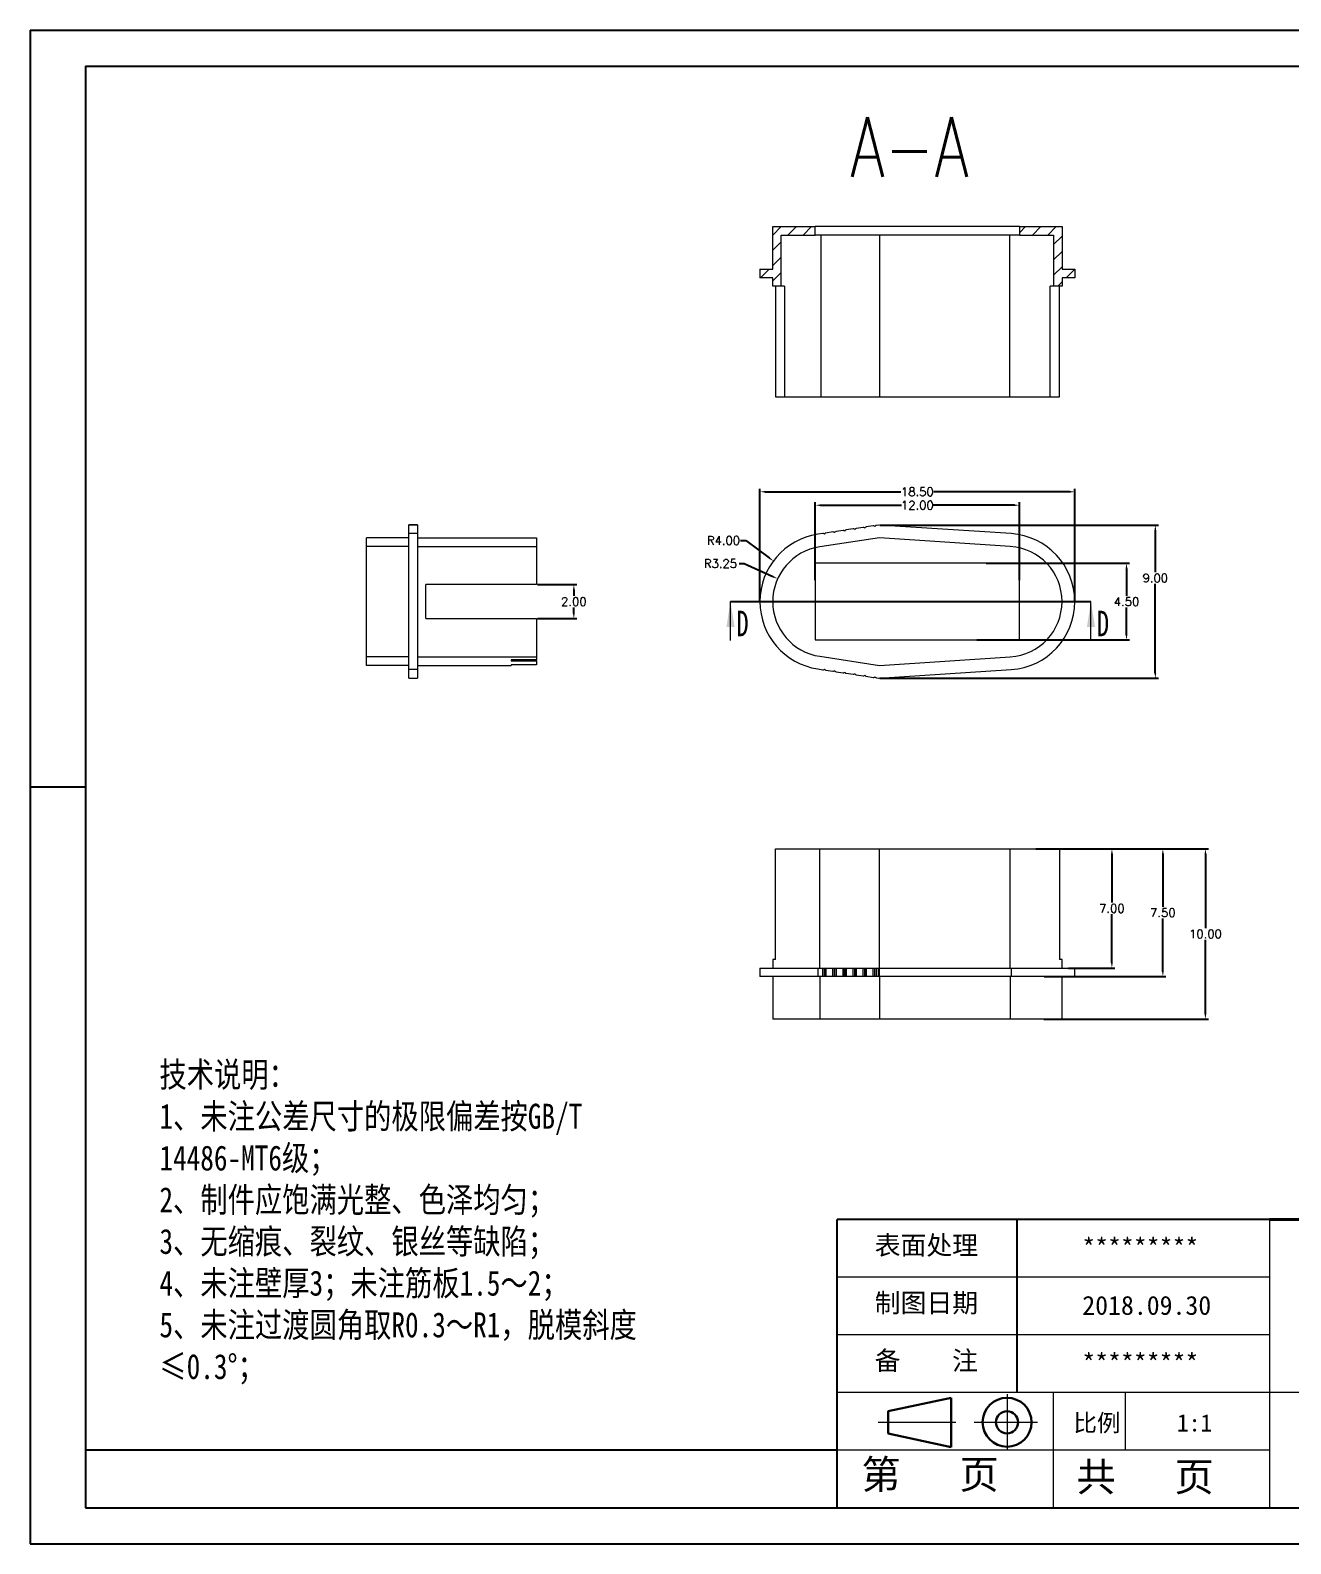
# Model space of a CAD drawing. Header units: inches. Extents: x 2021 to 2602, y 573 to 662.
# Drawn here: x 2021.5 to 2095.5, y 573 to 661.8 of the extents above; entities that cross this region are included whole.
import ezdxf

# ---------------------------------------------------------------- set-up
doc = ezdxf.new("R2010")
doc.units = ezdxf.units.IN
doc.linetypes.add('CENTER2', pattern=[28.575, 19.05, -3.175, 3.175, -3.175])
doc.layers.add('文字', color=81, linetype='Continuous')
for name, color, linetype, lineweight in [('粗实线', 7, 'Continuous', 30), ('细实线', 3, 'Continuous', 9), ('细点划线', 2, 'CENTER2', 9)]:
    doc.layers.add(name, color=color, linetype=linetype, lineweight=lineweight)
doc.styles.add('SLDTEXTSTYLE3', font='TXT', dxfattribs={"width": 0.75, "bigfont": 'bigfont'})
doc.styles.add('SLDTEXTSTYLE6', font='TXT', dxfattribs={"width": 0.7})
doc.styles.get("Standard").update_dxf_attribs({"font": 'txt', "bigfont": 'gbcbig.shx'})
doc.styles.add('宋体', font='', dxfattribs={"width": 0.8, "height": 3.5})
doc.styles.get('宋体').set_extended_font_data('SimSun')
doc.dimstyles.new('1', dxfattribs={"dimtxt": 0.5, "dimasz": 0.3, "dimexe": 0.18, "dimexo": 0.0625, "dimgap": 0.09, "dimtad": 0, "dimtih": 1, "dimtoh": 1, "dimzin": 0, "dimdsep": 46, "dimtxsty": 'Standard', "dimcen": 0, "dimadec": 0, "dimazin": 2, "dimtfac": 1, "dimtofl": 0, "dimtmove": 0, "dimatfit": 3, "dimfxl": 0, "dimtolj": 1, "dimtzin": 0, "dimarcsym": 0})

# ---------------------------------------------------------------- blocks, each defined once
blk = doc.blocks.new('*D145')
at = {"color": 0, "lineweight": -2, "transparency": 16777216}
for p, q in [((2064.355, 628.35), (2064.355, 634.917)), ((2064.655, 634.737), (2072.64, 634.737)), ((2082.555, 634.737), (2074.57, 634.737)), ((2082.855, 628.35), (2082.855, 634.917))]:
    blk.add_line(p, q, dxfattribs=at)
at = {"color": 0, "transparency": 16777216}
for points in [[(2064.655, 634.787), (2064.655, 634.687), (2064.355, 634.737)], [(2082.555, 634.787), (2082.555, 634.687), (2082.855, 634.737)]]:
    blk.add_solid(points, dxfattribs=at)
at = {"layer": 'Defpoints', "color": 0, "transparency": 16777216}
for p in [(2064.355, 634.737), (2064.355, 628.287), (2082.855, 628.287)]:
    blk.add_point(p, dxfattribs=at)
at = {"color": 0, "transparency": 16777216, "insert": (2073.605, 634.737), "char_height": 0.5, "attachment_point": 5}
blk.add_mtext('\\A1;18.50', dxfattribs=at)
blk = doc.blocks.new('*D146')
at = {"color": 0, "lineweight": -2, "transparency": 16777216}
for p, q in [((2071.429, 632.786), (2087.767, 632.786)), ((2087.587, 632.486), (2087.587, 630.011)), ((2087.587, 624.089), (2087.587, 629.331)), ((2071.407, 623.789), (2087.767, 623.789))]:
    blk.add_line(p, q, dxfattribs=at)
at = {"color": 0, "transparency": 16777216}
for points in [[(2087.537, 632.486), (2087.637, 632.486), (2087.587, 632.786)], [(2087.537, 624.089), (2087.637, 624.089), (2087.587, 623.789)]]:
    blk.add_solid(points, dxfattribs=at)
at = {"layer": 'Defpoints', "color": 0, "transparency": 16777216}
for p in [(2071.366, 632.786), (2071.345, 623.789), (2087.587, 623.789)]:
    blk.add_point(p, dxfattribs=at)
at = {"color": 0, "transparency": 16777216, "insert": (2087.587, 629.671), "char_height": 0.5, "attachment_point": 5}
blk.add_mtext('\\A1;9.00', dxfattribs=at)
blk = doc.blocks.new('*D147')
at = {"color": 0, "lineweight": -2, "transparency": 16777216}
for p, q in [((2063.223, 631.876), (2063.523, 631.876)), ((2063.523, 631.876), (2064.903, 630.851))]:
    blk.add_line(p, q, dxfattribs=at)
at = {"color": 0, "transparency": 16777216}
blk.add_solid([(2064.933, 630.891), (2064.873, 630.811), (2065.144, 630.672)], dxfattribs=at)
at = {"layer": 'Defpoints', "color": 0, "transparency": 16777216}
for p in [(2065.144, 630.672), (2068.355, 628.287)]:
    blk.add_point(p, dxfattribs=at)
at = {"color": 0, "transparency": 16777216, "insert": (2062.216, 631.876), "char_height": 0.5, "attachment_point": 5}
blk.add_mtext('\\A1;R4.00', dxfattribs=at)
blk = doc.blocks.new('*D148')
at = {"color": 0, "lineweight": -2, "transparency": 16777216}
for p, q in [((2063.129, 630.521), (2063.429, 630.521)), ((2063.429, 630.521), (2065.122, 629.753))]:
    blk.add_line(p, q, dxfattribs=at)
at = {"color": 0, "transparency": 16777216}
blk.add_solid([(2065.143, 629.799), (2065.102, 629.708), (2065.396, 629.629)], dxfattribs=at)
at = {"layer": 'Defpoints', "color": 0, "transparency": 16777216}
for p in [(2065.396, 629.629), (2068.355, 628.287)]:
    blk.add_point(p, dxfattribs=at)
at = {"color": 0, "transparency": 16777216, "insert": (2062.039, 630.521), "char_height": 0.5, "attachment_point": 5}
blk.add_mtext('\\A1;R3.25', dxfattribs=at)
blk = doc.blocks.new('*D149')
at = {"color": 0, "lineweight": -2, "transparency": 16777216}
for p, q in [((2067.605, 629.537), (2067.605, 634.128)), ((2067.905, 633.948), (2072.682, 633.948)), ((2079.305, 633.948), (2074.529, 633.948)), ((2079.605, 629.537), (2079.605, 634.128))]:
    blk.add_line(p, q, dxfattribs=at)
at = {"color": 0, "transparency": 16777216}
for points in [[(2067.905, 633.998), (2067.905, 633.898), (2067.605, 633.948)], [(2079.305, 633.998), (2079.305, 633.898), (2079.605, 633.948)]]:
    blk.add_solid(points, dxfattribs=at)
at = {"layer": 'Defpoints', "color": 0, "transparency": 16777216}
for p in [(2079.605, 633.948), (2067.605, 629.475), (2079.605, 629.475)]:
    blk.add_point(p, dxfattribs=at)
at = {"color": 0, "transparency": 16777216, "insert": (2073.605, 633.948), "char_height": 0.5, "attachment_point": 5}
blk.add_mtext('\\A1;12.00', dxfattribs=at)
blk = doc.blocks.new('*D150')
at = {"color": 0, "lineweight": -2, "transparency": 16777216}
for p, q in [((2077.649, 630.537), (2086.073, 630.537)), ((2085.893, 630.237), (2085.893, 628.627)), ((2085.893, 626.337), (2085.893, 627.947)), ((2077.104, 626.037), (2086.073, 626.037))]:
    blk.add_line(p, q, dxfattribs=at)
at = {"color": 0, "transparency": 16777216}
for points in [[(2085.843, 630.237), (2085.943, 630.237), (2085.893, 630.537)], [(2085.843, 626.337), (2085.943, 626.337), (2085.893, 626.037)]]:
    blk.add_solid(points, dxfattribs=at)
at = {"layer": 'Defpoints', "color": 0, "transparency": 16777216}
for p in [(2077.587, 630.537), (2085.893, 630.537), (2077.041, 626.037)]:
    blk.add_point(p, dxfattribs=at)
at = {"color": 0, "transparency": 16777216, "insert": (2085.893, 628.287), "char_height": 0.5, "attachment_point": 5}
blk.add_mtext('\\A1;4.50', dxfattribs=at)
blk = doc.blocks.new('*D156')
at = {"color": 0, "lineweight": -2, "transparency": 16777216}
for p, q in [((2080.57, 613.768), (2085.215, 613.768)), ((2085.035, 613.468), (2085.035, 610.608)), ((2085.035, 607.068), (2085.035, 609.928)), ((2082.485, 606.768), (2085.215, 606.768))]:
    blk.add_line(p, q, dxfattribs=at)
at = {"color": 0, "transparency": 16777216}
for points in [[(2084.985, 613.468), (2085.085, 613.468), (2085.035, 613.768)], [(2084.985, 607.068), (2085.085, 607.068), (2085.035, 606.768)]]:
    blk.add_solid(points, dxfattribs=at)
at = {"layer": 'Defpoints', "color": 0, "transparency": 16777216}
for p in [(2080.508, 613.768), (2085.035, 613.768), (2082.422, 606.768)]:
    blk.add_point(p, dxfattribs=at)
at = {"color": 0, "transparency": 16777216, "insert": (2085.035, 610.268), "char_height": 0.5, "attachment_point": 5}
blk.add_mtext('\\A1;7.00', dxfattribs=at)
blk = doc.blocks.new('*D157')
at = {"color": 0, "lineweight": -2, "transparency": 16777216}
for p, q in [((2080.57, 613.768), (2088.21, 613.768)), ((2088.03, 613.468), (2088.03, 610.358)), ((2088.03, 606.568), (2088.03, 609.678)), ((2081.049, 606.268), (2088.21, 606.268))]:
    blk.add_line(p, q, dxfattribs=at)
at = {"color": 0, "transparency": 16777216}
for points in [[(2087.98, 613.468), (2088.08, 613.468), (2088.03, 613.768)], [(2087.98, 606.568), (2088.08, 606.568), (2088.03, 606.268)]]:
    blk.add_solid(points, dxfattribs=at)
at = {"layer": 'Defpoints', "color": 0, "transparency": 16777216}
for p in [(2080.508, 613.768), (2088.03, 613.768), (2080.986, 606.268)]:
    blk.add_point(p, dxfattribs=at)
at = {"color": 0, "transparency": 16777216, "insert": (2088.03, 610.018), "char_height": 0.5, "attachment_point": 5}
blk.add_mtext('\\A1;7.50', dxfattribs=at)
blk = doc.blocks.new('*D158')
at = {"color": 0, "lineweight": -2, "transparency": 16777216}
for p, q in [((2080.633, 613.768), (2090.71, 613.768)), ((2090.53, 613.468), (2090.53, 609.108)), ((2090.53, 604.068), (2090.53, 608.428)), ((2081.036, 603.768), (2090.71, 603.768))]:
    blk.add_line(p, q, dxfattribs=at)
at = {"color": 0, "transparency": 16777216}
for points in [[(2090.48, 613.468), (2090.58, 613.468), (2090.53, 613.768)], [(2090.48, 604.068), (2090.58, 604.068), (2090.53, 603.768)]]:
    blk.add_solid(points, dxfattribs=at)
at = {"layer": 'Defpoints', "color": 0, "transparency": 16777216}
for p in [(2080.57, 613.768), (2090.53, 613.768), (2080.974, 603.768)]:
    blk.add_point(p, dxfattribs=at)
at = {"color": 0, "transparency": 16777216, "insert": (2090.53, 608.768), "char_height": 0.5, "attachment_point": 5}
blk.add_mtext('\\A1;10.00', dxfattribs=at)
blk = doc.blocks.new('*D159')
at = {"color": 0, "lineweight": -2, "transparency": 16777216}
for p, q in [((2051.295, 629.287), (2053.603, 629.287)), ((2053.423, 628.987), (2053.423, 628.627)), ((2053.423, 627.587), (2053.423, 627.947)), ((2051.295, 627.287), (2053.603, 627.287))]:
    blk.add_line(p, q, dxfattribs=at)
at = {"color": 0, "transparency": 16777216}
for points in [[(2053.373, 628.987), (2053.473, 628.987), (2053.423, 629.287)], [(2053.373, 627.587), (2053.473, 627.587), (2053.423, 627.287)]]:
    blk.add_solid(points, dxfattribs=at)
at = {"layer": 'Defpoints', "color": 0, "transparency": 16777216}
for p in [(2051.232, 629.287), (2051.232, 627.287), (2053.423, 627.287)]:
    blk.add_point(p, dxfattribs=at)
at = {"color": 0, "transparency": 16777216, "insert": (2053.423, 628.287), "char_height": 0.5, "attachment_point": 5}
blk.add_mtext('\\A1;2.00', dxfattribs=at)

msp = doc.modelspace()

# ---------------------------------------------------------------- hatches: boundary and pattern name
at = {"linetype": 'Continuous', "lineweight": 0}
h = msp.add_hatch(dxfattribs=at)
h.set_pattern_fill('ANSI31', color=4, scale=0.2, style=0)
h.paths.add_polyline_path([(2065.105, 647.811), (2064.355, 647.811), (2064.355, 647.311), (2065.105, 647.311), (2065.105, 646.811), (2065.605, 646.811), (2065.605, 649.811), (2067.605, 649.811), (2067.605, 650.311), (2065.105, 650.311)], flags=0)
h = msp.add_hatch(dxfattribs=at)
h.set_pattern_fill('ANSI31', color=4, scale=0.2, style=0)
h.paths.add_polyline_path([(2082.855, 647.811), (2082.105, 647.811), (2082.105, 650.311), (2079.605, 650.311), (2079.605, 649.811), (2081.605, 649.811), (2081.605, 646.811), (2082.105, 646.811), (2082.105, 647.311), (2082.855, 647.311)], flags=0)

# ---------------------------------------------------------------- linework, layer by layer
for p, q in [((2021.485, 661.842), (2147.194, 661.842)), ((2021.485, 661.842), (2021.485, 572.957)), ((2024.738, 659.726), (2145.078, 659.726)), ((2024.738, 659.726), (2024.738, 575.073)), ((2024.738, 617.399), (2021.485, 617.399)), ((2021.485, 614.107), (2021.485, 572.957)), ((2094.286, 592.004), (2068.89, 592.004)), ((2068.89, 575.073), (2068.89, 592.004)), ((2079.472, 581.845), (2079.472, 592.004)), ((2068.89, 578.459), (2024.738, 578.459)), ((2024.738, 575.073), (2145.078, 575.073)), ((2021.485, 572.957), (2147.194, 572.957)), ((2021.485, 572.957), (2079.683, 572.957))]:
    msp.add_line(p, q)
at = {"color": 7, "linetype": 'Continuous', "lineweight": 15}
for p, q in [((2065.105, 647.811), (2065.105, 650.311)), ((2065.105, 650.311), (2067.605, 650.311)), ((2065.605, 646.811), (2065.605, 649.811)), ((2065.605, 649.811), (2067.605, 649.811)), ((2067.605, 649.811), (2067.605, 650.311)), ((2079.605, 650.311), (2067.605, 650.311)), ((2079.605, 649.811), (2067.605, 649.811)), ((2067.944, 640.311), (2067.944, 649.811)), ((2071.409, 640.311), (2071.409, 649.811)), ((2079.035, 640.311), (2079.035, 649.811)), ((2079.605, 650.311), (2079.605, 649.811)), ((2079.605, 650.311), (2082.105, 650.311)), ((2079.605, 649.811), (2081.605, 649.811)), ((2081.605, 649.811), (2081.605, 646.811)), ((2082.105, 650.311), (2082.105, 647.811)), ((2064.355, 647.811), (2064.355, 647.311)), ((2064.355, 647.811), (2065.105, 647.811)), ((2065.105, 647.311), (2064.355, 647.311)), ((2065.105, 646.811), (2065.105, 647.311)), ((2082.105, 647.811), (2082.855, 647.811)), ((2082.105, 647.311), (2082.105, 646.811)), ((2082.855, 647.311), (2082.105, 647.311)), ((2082.855, 647.811), (2082.855, 647.311)), ((2065.605, 646.811), (2065.105, 646.811)), ((2065.263, 646.811), (2065.263, 640.311)), ((2065.794, 646.811), (2065.605, 646.811)), ((2065.794, 646.811), (2065.794, 640.311)), ((2081.605, 646.811), (2081.417, 646.811)), ((2081.417, 640.311), (2081.417, 646.811)), ((2082.105, 646.811), (2081.605, 646.811)), ((2081.948, 640.311), (2081.948, 646.811)), ((2065.263, 640.311), (2065.794, 640.311)), ((2065.794, 640.311), (2067.944, 640.311)), ((2067.944, 640.311), (2071.409, 640.311)), ((2071.409, 640.311), (2079.035, 640.311)), ((2079.035, 640.311), (2081.417, 640.311)), ((2081.417, 640.311), (2081.948, 640.311)), ((2043.732, 632.033), (2041.232, 632.033)), ((2041.232, 631.53), (2041.232, 632.033)), ((2044.232, 632.787), (2043.732, 632.787)), ((2043.732, 632.786), (2043.732, 632.787)), ((2044.232, 632.786), (2043.732, 632.786)), ((2043.732, 632.278), (2043.732, 632.786)), ((2043.732, 624.296), (2043.732, 632.278)), ((2044.232, 632.278), (2043.732, 632.278)), ((2044.232, 632.787), (2044.232, 632.786)), ((2044.232, 632.786), (2044.232, 632.278)), ((2044.232, 632.278), (2044.232, 624.296)), ((2044.232, 632.033), (2051.232, 632.033)), ((2051.232, 632.033), (2051.232, 631.53)), ((2068.052, 632.287), (2067.756, 632.242)), ((2071.387, 632.033), (2067.869, 631.5)), ((2068.15, 632.251), (2068.126, 632.268)), ((2068.167, 632.275), (2068.15, 632.251)), ((2068.645, 632.377), (2068.233, 632.314)), ((2068.743, 632.341), (2068.719, 632.358)), ((2068.76, 632.364), (2068.743, 632.341)), ((2069.238, 632.466), (2068.826, 632.404)), ((2069.336, 632.431), (2069.313, 632.448)), ((2069.353, 632.454), (2069.336, 632.431)), ((2069.831, 632.556), (2069.419, 632.494)), ((2069.929, 632.52), (2069.906, 632.538)), ((2069.947, 632.544), (2069.929, 632.52)), ((2070.425, 632.646), (2070.012, 632.584)), ((2070.523, 632.61), (2070.499, 632.628)), ((2070.54, 632.634), (2070.523, 632.61)), ((2071.018, 632.736), (2070.605, 632.673)), ((2071.116, 632.7), (2071.092, 632.718)), ((2071.133, 632.724), (2071.116, 632.7)), ((2071.345, 632.785), (2071.199, 632.763)), ((2079.117, 632.278), (2071.366, 632.786)), ((2079.068, 631.53), (2071.387, 632.033)), ((2043.732, 631.53), (2041.232, 631.53)), ((2041.232, 625.044), (2041.232, 631.53)), ((2044.232, 631.53), (2051.232, 631.53)), ((2051.232, 631.53), (2051.232, 629.287)), ((2079.605, 630.537), (2067.605, 630.537)), ((2067.605, 630.537), (2067.605, 626.037)), ((2079.605, 626.037), (2079.605, 630.537)), ((2051.232, 629.287), (2044.732, 629.287)), ((2044.732, 627.287), (2044.732, 629.287)), ((2044.732, 627.287), (2051.232, 627.287)), ((2051.232, 627.287), (2051.232, 625.044)), ((2067.605, 626.037), (2079.605, 626.037)), ((2043.732, 625.044), (2041.232, 625.044)), ((2041.232, 624.541), (2041.232, 625.044)), ((2044.232, 625.044), (2051.232, 625.044)), ((2051.232, 624.866), (2049.732, 624.866)), ((2049.732, 624.866), (2049.732, 624.801)), ((2051.232, 625.044), (2051.232, 624.866)), ((2051.232, 624.801), (2051.232, 624.866)), ((2067.869, 625.074), (2071.387, 624.541)), ((2071.387, 624.541), (2079.068, 625.044)), ((2043.732, 624.541), (2041.232, 624.541)), ((2044.232, 624.296), (2043.732, 624.296)), ((2043.732, 623.788), (2043.732, 624.296)), ((2044.232, 624.541), (2049.732, 624.541)), ((2044.232, 624.296), (2044.232, 623.788)), ((2049.732, 624.801), (2051.232, 624.801)), ((2051.232, 624.571), (2049.732, 624.571)), ((2049.732, 624.571), (2049.732, 624.541)), ((2051.232, 624.801), (2051.232, 624.571)), ((2067.756, 624.332), (2068.052, 624.287)), ((2068.126, 624.306), (2068.15, 624.323)), ((2068.15, 624.323), (2068.167, 624.3)), ((2068.233, 624.26), (2068.645, 624.198)), ((2068.719, 624.216), (2068.743, 624.233)), ((2068.743, 624.233), (2068.76, 624.21)), ((2068.826, 624.17), (2069.238, 624.108)), ((2069.313, 624.126), (2069.336, 624.143)), ((2069.336, 624.143), (2069.353, 624.12)), ((2069.419, 624.08), (2069.831, 624.018)), ((2069.906, 624.036), (2069.929, 624.054)), ((2069.929, 624.054), (2069.947, 624.03)), ((2070.012, 623.991), (2070.425, 623.928)), ((2071.366, 623.788), (2079.117, 624.296)), ((2043.732, 623.788), (2044.232, 623.788)), ((2043.732, 623.788), (2044.232, 623.788)), ((2043.732, 623.788), (2043.732, 623.788)), ((2044.232, 623.788), (2044.232, 623.788)), ((2070.499, 623.946), (2070.523, 623.964)), ((2070.523, 623.964), (2070.54, 623.94)), ((2070.605, 623.901), (2071.018, 623.838)), ((2071.092, 623.857), (2071.116, 623.874)), ((2071.116, 623.874), (2071.133, 623.85)), ((2071.199, 623.811), (2071.345, 623.789)), ((2065.263, 607.268), (2065.263, 613.768)), ((2065.263, 613.768), (2067.869, 613.768)), ((2067.869, 606.768), (2067.869, 613.768)), ((2067.869, 613.768), (2071.387, 613.768)), ((2071.387, 606.768), (2071.387, 613.768)), ((2071.387, 613.768), (2079.068, 613.768)), ((2079.068, 606.768), (2079.068, 613.768)), ((2079.068, 613.768), (2081.948, 613.768)), ((2081.948, 613.768), (2081.948, 607.268)), ((2065.105, 607.268), (2065.105, 606.768)), ((2065.263, 607.268), (2065.105, 607.268)), ((2082.105, 607.268), (2081.948, 607.268)), ((2082.105, 606.768), (2082.105, 607.268)), ((2064.355, 606.768), (2064.355, 606.268)), ((2064.355, 606.768), (2067.756, 606.768)), ((2067.756, 606.268), (2064.355, 606.268)), ((2065.105, 606.268), (2065.105, 603.768)), ((2067.756, 606.768), (2067.756, 606.268)), ((2067.756, 606.768), (2068.052, 606.768)), ((2068.052, 606.268), (2067.756, 606.268)), ((2067.869, 606.268), (2067.869, 603.768)), ((2068.052, 606.268), (2068.052, 606.768)), ((2068.052, 606.768), (2068.126, 606.768)), ((2068.126, 606.268), (2068.052, 606.268)), ((2068.126, 606.768), (2068.126, 606.268)), ((2068.126, 606.768), (2068.15, 606.768)), ((2068.15, 606.268), (2068.126, 606.268)), ((2068.15, 606.768), (2068.15, 606.268)), ((2068.15, 606.768), (2068.167, 606.768)), ((2068.167, 606.268), (2068.15, 606.268)), ((2068.167, 606.268), (2068.167, 606.768)), ((2068.167, 606.768), (2068.233, 606.768)), ((2068.233, 606.268), (2068.167, 606.268)), ((2068.233, 606.768), (2068.233, 606.268)), ((2068.233, 606.768), (2068.645, 606.768)), ((2068.645, 606.268), (2068.233, 606.268)), ((2068.645, 606.268), (2068.645, 606.768)), ((2068.645, 606.768), (2068.719, 606.768)), ((2068.719, 606.268), (2068.645, 606.268)), ((2068.719, 606.768), (2068.719, 606.268)), ((2068.719, 606.768), (2068.743, 606.768)), ((2068.743, 606.268), (2068.719, 606.268)), ((2068.743, 606.768), (2068.743, 606.268)), ((2068.743, 606.768), (2068.76, 606.768)), ((2068.76, 606.268), (2068.743, 606.268)), ((2068.76, 606.268), (2068.76, 606.768)), ((2068.76, 606.768), (2068.826, 606.768)), ((2068.826, 606.268), (2068.76, 606.268)), ((2068.826, 606.768), (2068.826, 606.268)), ((2068.826, 606.768), (2069.238, 606.768)), ((2069.238, 606.268), (2068.826, 606.268)), ((2069.238, 606.268), (2069.238, 606.768)), ((2069.238, 606.768), (2069.313, 606.768)), ((2069.313, 606.268), (2069.238, 606.268)), ((2069.313, 606.768), (2069.313, 606.268)), ((2069.313, 606.768), (2069.336, 606.768)), ((2069.336, 606.268), (2069.313, 606.268)), ((2069.336, 606.768), (2069.336, 606.268)), ((2069.336, 606.768), (2069.353, 606.768)), ((2069.353, 606.268), (2069.336, 606.268)), ((2069.353, 606.268), (2069.353, 606.768)), ((2069.353, 606.768), (2069.419, 606.768)), ((2069.419, 606.268), (2069.353, 606.268)), ((2069.419, 606.768), (2069.419, 606.268)), ((2069.419, 606.768), (2069.831, 606.768)), ((2069.831, 606.268), (2069.419, 606.268)), ((2069.831, 606.268), (2069.831, 606.768)), ((2069.831, 606.768), (2069.906, 606.768)), ((2069.906, 606.268), (2069.831, 606.268)), ((2069.906, 606.768), (2069.906, 606.268)), ((2069.906, 606.768), (2069.929, 606.768)), ((2069.929, 606.268), (2069.906, 606.268)), ((2069.929, 606.768), (2069.929, 606.268)), ((2069.929, 606.768), (2069.947, 606.768)), ((2069.947, 606.268), (2069.929, 606.268)), ((2069.947, 606.268), (2069.947, 606.768)), ((2069.947, 606.768), (2070.012, 606.768)), ((2070.012, 606.268), (2069.947, 606.268)), ((2070.012, 606.768), (2070.012, 606.268)), ((2070.012, 606.768), (2070.425, 606.768)), ((2070.425, 606.268), (2070.012, 606.268)), ((2070.425, 606.268), (2070.425, 606.768)), ((2070.425, 606.768), (2070.499, 606.768)), ((2070.499, 606.268), (2070.425, 606.268)), ((2070.499, 606.768), (2070.499, 606.268)), ((2070.499, 606.768), (2070.523, 606.768)), ((2070.523, 606.268), (2070.499, 606.268)), ((2070.523, 606.768), (2070.523, 606.268)), ((2070.523, 606.768), (2070.54, 606.768)), ((2070.54, 606.268), (2070.523, 606.268)), ((2070.54, 606.268), (2070.54, 606.768)), ((2070.54, 606.768), (2070.605, 606.768)), ((2070.605, 606.268), (2070.54, 606.268)), ((2070.605, 606.768), (2070.605, 606.268)), ((2070.605, 606.768), (2071.018, 606.768)), ((2071.018, 606.268), (2070.605, 606.268)), ((2071.018, 606.268), (2071.018, 606.768)), ((2071.018, 606.768), (2071.092, 606.768)), ((2071.092, 606.268), (2071.018, 606.268)), ((2071.092, 606.768), (2071.092, 606.268)), ((2071.092, 606.768), (2071.116, 606.768)), ((2071.116, 606.268), (2071.092, 606.268)), ((2071.116, 606.768), (2071.116, 606.268)), ((2071.116, 606.768), (2071.133, 606.768)), ((2071.133, 606.268), (2071.116, 606.268)), ((2071.133, 606.268), (2071.133, 606.768)), ((2071.133, 606.768), (2071.199, 606.768)), ((2071.199, 606.268), (2071.133, 606.268)), ((2071.199, 606.768), (2071.199, 606.268)), ((2071.199, 606.768), (2071.345, 606.768)), ((2071.345, 606.268), (2071.199, 606.268)), ((2071.345, 606.268), (2071.345, 606.768)), ((2071.345, 606.768), (2071.366, 606.768)), ((2071.366, 606.268), (2071.345, 606.268)), ((2071.366, 606.768), (2071.366, 606.268)), ((2071.366, 606.768), (2079.117, 606.768)), ((2079.117, 606.268), (2071.366, 606.268)), ((2071.387, 606.268), (2071.387, 603.768)), ((2079.068, 606.268), (2079.068, 603.768)), ((2079.117, 606.768), (2079.117, 606.268)), ((2079.117, 606.768), (2082.855, 606.768)), ((2082.855, 606.268), (2079.117, 606.268)), ((2082.105, 603.768), (2082.105, 606.268)), ((2082.855, 606.268), (2082.855, 606.768)), ((2067.869, 603.768), (2065.105, 603.768)), ((2071.387, 603.768), (2067.869, 603.768)), ((2079.068, 603.768), (2071.387, 603.768)), ((2082.105, 603.768), (2079.068, 603.768))]:
    msp.add_line(p, q, dxfattribs=at)
at = {"color": 1}
msp.add_line((2062.627, 628.287), (2083.805, 628.287), dxfattribs=at)
at = {"color": 7, "linetype": 'Continuous', "lineweight": 0}
for p, q in [((2062.627, 626.007), (2062.627, 628.287)), ((2083.805, 626.007), (2083.805, 628.287))]:
    msp.add_line(p, q, dxfattribs=at)
at = {"color": 7, "linetype": 'Continuous', "lineweight": 15}
for centre, radius, start, end in [((2068.355, 628.287), 4, 98.61256, 261.38744), ((2068.067, 632.188), 0.1, 53.61256, 98.61256), ((2068.247, 632.215), 0.1, 98.61256, 143.61256), ((2068.66, 632.278), 0.1, 53.61256, 98.61256), ((2068.841, 632.305), 0.1, 98.61256, 143.61256), ((2069.253, 632.368), 0.1, 53.61256, 98.61256), ((2069.434, 632.395), 0.1, 98.61256, 143.61256), ((2069.846, 632.457), 0.1, 53.61256, 98.61256), ((2070.027, 632.485), 0.1, 98.61256, 143.61256), ((2070.44, 632.547), 0.1, 53.61256, 98.61256), ((2070.62, 632.575), 0.1, 98.61256, 143.61256), ((2071.033, 632.637), 0.1, 53.61256, 98.61256), ((2071.214, 632.664), 0.1, 98.61256, 143.61256), ((2071.36, 632.687), 0.1, 86.25117, 98.61256), ((2078.855, 628.287), 4, 273.74883, 86.25117), ((2068.355, 628.287), 3.25, 98.61256, 261.38744), ((2078.855, 628.287), 3.25, 273.74883, 86.25117), ((2068.067, 624.386), 0.1, 261.38744, 306.38744), ((2068.247, 624.359), 0.1, 216.38744, 261.38744), ((2068.66, 624.296), 0.1, 261.38744, 306.38744), ((2068.841, 624.269), 0.1, 216.38744, 261.38744), ((2069.253, 624.207), 0.1, 261.38744, 306.38744), ((2069.434, 624.179), 0.1, 216.38744, 261.38744), ((2069.846, 624.117), 0.1, 261.38744, 306.38744), ((2070.027, 624.089), 0.1, 216.38744, 261.38744), ((2070.44, 624.027), 0.1, 261.38744, 306.38744), ((2070.62, 624), 0.1, 216.38744, 261.38744), ((2071.033, 623.937), 0.1, 261.38744, 306.38744), ((2071.214, 623.91), 0.1, 216.38744, 261.38744), ((2071.36, 623.888), 0.1, 261.38744, 273.74883)]:
    msp.add_arc(centre, radius, start, end, dxfattribs=at)
at = {"color": 7, "linetype": 'Continuous', "lineweight": 0}
for points in [[(2062.627, 628.287), (2062.387, 626.787), (2062.867, 626.787)], [(2083.805, 628.287), (2083.565, 626.787), (2084.045, 626.787)]]:
    msp.add_solid(points, dxfattribs=at)
at = {"layer": '粗实线', "color": 7, "lineweight": 40}
msp.add_line((2145.078, 592.004), (2094.286, 592.004), dxfattribs=at)
at = {"layer": '粗实线', "color": 7}
for p, q in [((2075.582, 581.528), (2071.883, 580.744)), ((2075.582, 581.528), (2075.582, 578.629)), ((2071.883, 580.744), (2071.883, 579.436)), ((2071.883, 579.436), (2075.582, 578.629))]:
    msp.add_line(p, q, dxfattribs=at)
for radius in [1.438, 0.654]:
    msp.add_circle((2078.875, 580.09), radius, dxfattribs=at)
at = {"layer": '细实线', "color": 7}
for p, q in [((2094.286, 592.004), (2094.286, 575.073)), ((2094.286, 588.617), (2068.89, 588.617)), ((2094.286, 585.231), (2068.89, 585.231)), ((2145.078, 581.845), (2068.89, 581.845)), ((2081.588, 581.845), (2081.588, 575.073)), ((2085.821, 581.845), (2085.821, 578.459)), ((2094.286, 578.459), (2068.89, 578.459))]:
    msp.add_line(p, q, dxfattribs=at)
at = {"layer": '细点划线', "color": 7}
for p, q in [((2078.875, 581.746), (2078.875, 578.459)), ((2071.293, 580.09), (2075.866, 580.09)), ((2076.952, 580.09), (2080.669, 580.09))]:
    msp.add_line(p, q, dxfattribs=at)

# ---------------------------------------------------------------- texts
at = {"color": 0, "linetype": 'Continuous', "lineweight": 0, "insert": (2073.146, 656.731), "char_height": 3.5, "attachment_point": 2, "style": 'SLDTEXTSTYLE3'}
msp.add_mtext('A-A', dxfattribs=at)
at = {"color": 7, "linetype": 'Continuous', "char_height": 1.5, "attachment_point": 1, "style": 'SLDTEXTSTYLE6'}
for insert in [(2062.976, 627.752), (2084.154, 627.752)]:
    msp.add_mtext('D', dxfattribs=dict(at, insert=insert))
at = {"width": 632.90249, "attachment_point": 1}
for s, insert, char_height in [('{\\fSimHei|b0|i0|c134|p49;表面处理}', (2071.099, 591.043), 1.11358), ('{\\fSimHei|b0|i0|c134|p49;*********}', (2083.295, 590.899), 1.11358), ('{\\fSimHei|b0|i0|c134|p49;制图日期}', (2071.099, 587.656), 1.11358), ('{\\fSimHei|b0|i0|c134|p49;2018.\\fSimHei|b0|i0|c0|p49;09\\fSimHei|b0|i0|c134|p49;.\\fSimHei|b0|i0|c0|p49;30}', (2083.295, 587.513), 1.113578), ('{\\fSimHei|b0|i0|c134|p49;备    注}', (2071.099, 584.27), 1.11358), ('{\\fSimHei|b0|i0|c134|p49;*********}', (2083.295, 584.127), 1.11358)]:
    msp.add_mtext(s, dxfattribs=dict(at, insert=insert, char_height=char_height))
at = {"layer": '文字', "color": 0, "insert": (2029.075, 601.246), "char_height": 1.3227, "width": 29.79297, "attachment_point": 1, "style": '宋体'}
msp.add_mtext('{\\H1.111x;技术说明：\\P1、未注公差尺寸的极限偏差按GB/T 14486-MT6级；\\P2、制件应饱满光整、色泽均匀；\\P3、无缩痕、裂纹、银丝等缺陷；\\P4、未注壁厚3；未注筋板1.5～2；\\P5、未注过渡圆角取R0.3～R1，脱模斜度≤0.3%%D；}', dxfattribs=at)
at = {"layer": '细实线', "color": 7, "attachment_point": 1}
for s, insert, char_height, width in [('{\\fSimSun|b0|i0|c134|p54;比例}', (2082.773, 580.563), 1.01583, 4.45919), ('{\\fSimSun|b0|i0|c134|p54;1:1}', (2088.858, 580.563), 1.01583, 4.45919), ('{\\fSimSun|b0|i0|c134|p54;第   页}', (2070.315, 577.877), 1.69305, 12.6979), ('{\\fSimSun|b0|i0|c134|p54; 共   页}', (2081.795, 577.733), 1.69305, 12.6979)]:
    msp.add_mtext(s, dxfattribs=dict(at, insert=insert, char_height=char_height, width=width))

# ---------------------------------------------------------------- dimensions: what is measured, and where the dimension line sits
for base, p1, p2, picture, middle in [((2064.355, 634.737), (2082.855, 628.287), (2064.355, 628.287), '*D145', (2073.605, 634.737)), ((2079.605, 633.948), (2067.605, 629.475), (2079.605, 629.475), '*D149', (2073.605, 633.948))]:
    dim = msp.add_linear_dim(base=base, p1=p1, p2=p2, dimstyle='1')
    dim.commit()
    dim.dimension.update_dxf_attribs({"geometry": picture, "text_midpoint": middle})
for mpoint, picture, middle in [((2065.144, 630.672), '*D147', (2062.216, 631.876)), ((2065.396, 629.629), '*D148', (2062.039, 630.521))]:
    dim = msp.add_radius_dim(center=(2068.355, 628.287), mpoint=mpoint, dimstyle='1')
    dim.commit()
    dim.dimension.update_dxf_attribs({"geometry": picture, "text_midpoint": middle, "dimtype": 164})
dim = msp.add_linear_dim(base=(2087.587, 623.789), p1=(2071.366, 632.786), p2=(2071.345, 623.789), angle=90, dimstyle='1')
dim.commit()
dim.dimension.update_dxf_attribs({"geometry": '*D146', "text_midpoint": (2087.587, 629.671), "dimtype": 160})
for base, p1, p2, picture, middle in [((2085.893, 630.537), (2077.041, 626.037), (2077.587, 630.537), '*D150', (2085.893, 628.287)), ((2053.423, 627.287), (2051.232, 629.287), (2051.232, 627.287), '*D159', (2053.423, 628.287)), ((2085.035, 613.768), (2082.422, 606.768), (2080.508, 613.768), '*D156', (2085.035, 610.268)), ((2088.03, 613.768), (2080.986, 606.268), (2080.508, 613.768), '*D157', (2088.03, 610.018)), ((2090.53, 613.768), (2080.974, 603.768), (2080.57, 613.768), '*D158', (2090.53, 608.768))]:
    dim = msp.add_linear_dim(base=base, p1=p1, p2=p2, angle=90, dimstyle='1')
    dim.commit()
    dim.dimension.update_dxf_attribs({"geometry": picture, "text_midpoint": middle})

doc.saveas('drawing.dxf')
